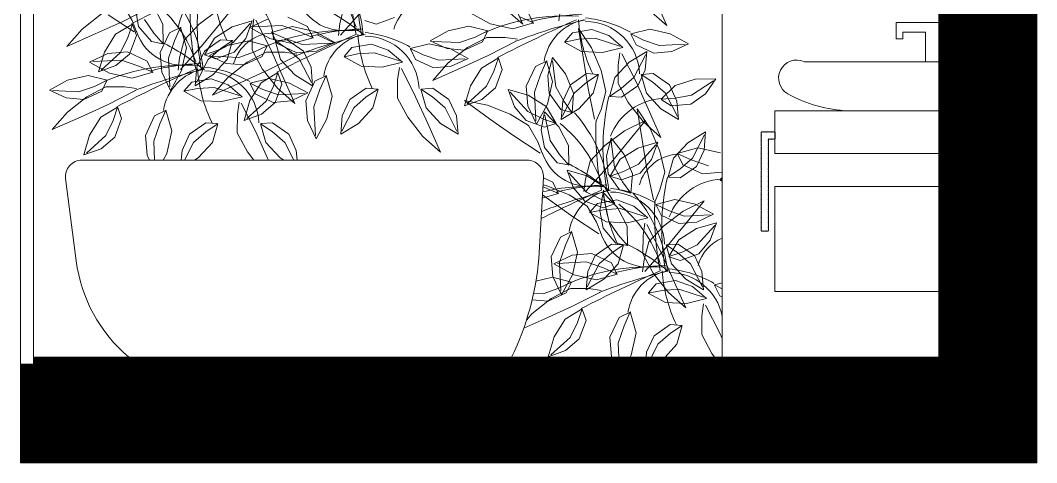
# Model space of a CAD drawing. Header units: millimetres. Extents: x 935 to 13922, y 3203 to 7816.
# Drawn here: x 8413.2 to 8723.1, y 4877.8 to 5012.6 of the extents above; entities that cross this region are included whole.
import ezdxf

# ---------------------------------------------------------------- set-up
doc = ezdxf.new("R2010")
doc.units = ezdxf.units.MM
doc.layers.get('0').update_dxf_attribs({"lineweight": 20})
for name, color, linetype, lineweight in [('campiture', 253, 'Continuous', 0), ('carpiture', 253, 'Continuous', 0), ('finestre', 141, 'Continuous', 13), ('sanitari_bordi', 175, 'Continuous', 13)]:
    doc.layers.add(name, color=color, linetype=linetype, lineweight=lineweight)
doc.layers.add('PIANTE', color=7, linetype='Continuous', lineweight=5, true_color=0x007a00)

msp = doc.modelspace()

# ---------------------------------------------------------------- hatches: boundary and pattern name
at = {"layer": 'carpiture'}
h = msp.add_hatch(dxfattribs=at)
h.set_pattern_fill('ANSI31', color=256)
h.set_pattern_definition([(45, (5391.77188, 3674.37298), (-0.0883883476, 0.0883883476), [])])
h.paths.add_polyline_path([(8723.07, 4907.79), (8693.22, 4907.79), (8413.22, 4907.79), (8413.22, 4877.79), (8723.07, 4877.79)])
h.paths.add_polyline_path([(8693.22, 4909.99), (8417.22, 4909.99), (8417.22, 4907.79), (8693.22, 4907.79)])
h.paths.add_polyline_path([(8723.07, 5207.79), (8693.22, 5207.79), (8693.22, 4907.79), (8723.07, 4907.79)])
h.paths.add_polyline_path([(8723.07, 5233.79), (8413.23, 5233.79), (8413.23, 5207.79), (8627.22, 5207.79), (8723.07, 5207.79)])

# ---------------------------------------------------------------- linework, layer by layer
for p, q in [((8693.22, 4907.79), (8693.22, 5207.79)), ((8723.07, 5207.79), (8723.07, 4907.79)), ((8417.22, 4909.99), (8693.22, 4909.99)), ((8693.22, 4907.79), (8413.22, 4907.79)), ((8413.22, 4907.79), (8413.22, 4877.79)), ((8723.07, 4907.79), (8693.22, 4907.79)), ((8723.07, 4877.79), (8723.07, 4907.79)), ((8413.22, 4877.79), (8723.07, 4877.79))]:
    msp.add_line(p, q)
at = {"layer": 'campiture'}
msp.add_line((8417.22, 4907.79), (8417.22, 4909.99), dxfattribs=at)
at = {"layer": 'finestre'}
for p, q in [((8413.22, 4907.79), (8413.22, 5207.79)), ((8417.22, 4907.79), (8417.22, 5207.79))]:
    msp.add_line(p, q, dxfattribs=at)
at = {"layer": 'PIANTE'}
for p, q in [((8627.22, 5207.79), (8627.22, 4909.99)), ((8566.4, 5011.43), (8562.55, 5020.1)), ((8610.31, 5010.98), (8606.46, 5019.66)), ((8447.27, 5012.57), (8444.48, 5017.45)), ((8453.68, 5017.1), (8456.66, 5011.41)), ((8480.1, 5019.06), (8474.13, 5011.68)), ((8510.64, 5011.68), (8512.07, 5017.12)), ((8438.01, 5014.59), (8432.1, 5009.94)), ((8439.95, 5014.31), (8447.97, 5009.08)), ((8444.28, 5012.18), (8452.82, 5016.52)), ((8449.28, 5010.77), (8448.32, 5016.13)), ((8467.7, 5011.4), (8473.72, 5015.9)), ((8500.74, 5010.73), (8494.73, 5013.53)), ((8517.27, 5015.26), (8510.87, 5008.12)), ((8521.65, 5011.42), (8527.31, 5013.49)), ((8550.37, 5014.86), (8556.47, 5011.53)), ((8561.06, 5016.13), (8566.4, 5011.43)), ((8569.67, 5011.79), (8565.46, 5013.67)), ((8569.68, 5011.65), (8567.95, 5015.21)), ((8577.4, 5012.42), (8577.85, 5016.16)), ((8604.97, 5015.68), (8610.31, 5010.98)), ((8436.08, 5008.45), (8444.28, 5012.18)), ((8442.28, 5008.37), (8447.38, 5011.44)), ((8447.38, 5011.44), (8446, 5007.36)), ((8448.67, 5009.08), (8447.27, 5012.57)), ((8447.41, 5011.36), (8448.59, 5007.97)), ((8453.16, 5006.15), (8449.28, 5010.77)), ((8453.92, 5008.69), (8451.08, 5012.9)), ((8456.66, 5011.41), (8456.77, 5005.46)), ((8462.22, 5010.54), (8458.66, 5008.81)), ((8462.08, 5010.54), (8460.21, 5006.33)), ((8463.88, 5004.22), (8462.08, 5010.54)), ((8463.21, 5006.58), (8467.7, 5011.4)), ((8474.13, 5011.68), (8468.41, 5004.72)), ((8477.81, 5010.63), (8472.39, 5007.2)), ((8483.87, 5012.41), (8477.81, 5010.63)), ((8477.97, 5005.7), (8483.31, 5011.6)), ((8481.97, 5007.11), (8483.87, 5012.41)), ((8488.76, 5013.03), (8483.16, 5010.38)), ((8483.16, 5010.38), (8489.26, 5007.05)), ((8484.43, 5013.01), (8483.89, 5009.29)), ((8492.97, 5011.01), (8484.23, 5010.57)), ((8489.37, 5004.11), (8485.03, 5012.66)), ((8496.12, 5010.74), (8489.8, 5008.94)), ((8498.25, 5009.19), (8492.97, 5011.01)), ((8503.01, 5009.2), (8496.12, 5010.74)), ((8502.47, 5007.17), (8500.74, 5010.73)), ((8510.2, 5007.94), (8510.64, 5011.68)), ((8518.25, 5012.6), (8521.65, 5011.42)), ((8543.68, 5009.4), (8549.94, 5010.8)), ((8549.94, 5010.8), (8555.73, 5009.36)), ((8556.47, 5011.53), (8563.35, 5009.99)), ((8563.35, 5009.99), (8569.67, 5011.79)), ((8432.1, 5009.94), (8427.4, 5004.6)), ((8427.4, 5004.6), (8436.08, 5008.45)), ((8438.84, 5002.95), (8442.28, 5008.37)), ((8446, 5007.36), (8443.77, 5002.79)), ((8448.59, 5007.97), (8446.52, 5002.31)), ((8456.77, 5005.46), (8453.92, 5008.69)), ((8458.66, 5008.81), (8455.87, 5002.8)), ((8483.89, 5009.29), (8483.87, 5003.66)), ((8489.8, 5009.08), (8491.53, 5005.52)), ((8489.8, 5008.94), (8494.01, 5007.06)), ((8496.14, 5005.51), (8502.47, 5007.31)), ((8502.47, 5007.31), (8498.25, 5009.19)), ((8509.11, 5005.87), (8503.01, 5009.2)), ((8509.08, 5005.63), (8503.48, 5008.28)), ((8538.14, 5006.37), (8543.68, 5009.4)), ((8551.86, 5007.46), (8547.06, 5005.8)), ((8555.39, 5007.38), (8549.58, 5004.29)), ((8555.73, 5009.36), (8551.86, 5007.46)), ((8555.69, 5009.29), (8554.12, 5006.05)), ((8561.02, 5007.35), (8555.39, 5007.38)), ((8564.74, 5006.82), (8561.02, 5007.35)), ((8579.18, 5006.05), (8581.53, 5008.76)), ((8581.53, 5008.76), (8587.47, 5009.81)), ((8587.33, 5004.21), (8583.38, 5010.13)), ((8583.38, 5010.13), (8584.86, 5000.75)), ((8587.47, 5009.81), (8592.6, 5007.96)), ((8592.6, 5007.96), (8596.89, 5004.33)), ((8605.11, 5009.92), (8599.32, 5008.48)), ((8599.32, 5008.48), (8603.19, 5006.57)), ((8599.36, 5008.4), (8600.93, 5005.17)), ((8611.37, 5008.52), (8605.11, 5009.92)), ((8616.91, 5005.48), (8611.37, 5008.52)), ((8456.68, 5005.47), (8453.16, 5006.15)), ((8460.21, 5006.33), (8458.38, 5001.04)), ((8461.78, 5001.14), (8463.21, 5006.58)), ((8468.41, 5004.72), (8462.01, 4997.59)), ((8462.34, 4997.33), (8463.88, 5004.22)), ((8472.39, 5007.2), (8469.32, 5002.09)), ((8474.26, 5006.68), (8469.33, 5003.23)), ((8470.93, 5001.89), (8476.47, 5004.92)), ((8473.4, 5003.48), (8477.97, 5005.7)), ((8477.85, 5006.43), (8474.26, 5006.68)), ((8477.93, 5006.42), (8474.35, 5004.02)), ((8476.29, 5000.69), (8477.93, 5006.42)), ((8476.47, 5004.92), (8482.73, 5006.32)), ((8478.45, 5002.95), (8481.97, 5007.11)), ((8482.73, 5006.32), (8488.52, 5004.88)), ((8488.52, 5004.88), (8484.65, 5002.98)), ((8488.48, 5004.81), (8486.91, 5001.57)), ((8489.26, 5007.05), (8496.14, 5005.51)), ((8492.57, 5000.69), (8490.92, 5006.42)), ((8490.92, 5006.42), (8494.51, 5004.02)), ((8491.01, 5006.43), (8494.59, 5006.68)), ((8491.53, 5005.52), (8497.53, 5002.72)), ((8494.01, 5007.06), (8499.29, 5005.24)), ((8494.59, 5006.68), (8499.53, 5003.23)), ((8499.29, 5005.24), (8508.04, 5005.68)), ((8503.51, 5003.22), (8509.11, 5005.87)), ((8511.97, 5001.57), (8514.32, 5004.28)), ((8514.32, 5004.28), (8520.26, 5005.33)), ((8520.26, 5005.33), (8525.39, 5003.48)), ((8537.9, 5005.44), (8532.11, 5004)), ((8544.16, 5004.04), (8537.9, 5005.44)), ((8543.23, 5003.97), (8538.14, 5006.37)), ((8547.06, 5005.8), (8539.11, 5006.2)), ((8549.58, 5004.29), (8543.67, 4999.64)), ((8554.12, 5006.05), (8548.66, 5003.51)), ((8555.84, 5001.88), (8564.39, 5006.21)), ((8579.13, 5005.98), (8583.35, 5006.83)), ((8584.34, 5003.1), (8579.13, 5005.98)), ((8583.35, 5006.83), (8588.42, 5007.18)), ((8590.29, 4997.3), (8587.33, 5004.21)), ((8588.42, 5007.18), (8595.99, 5004.74)), ((8596.89, 5004.33), (8590.75, 5002.83)), ((8600.93, 5005.17), (8606.39, 5002.63)), ((8603.19, 5006.57), (8607.99, 5004.91)), ((8607.99, 5004.91), (8615.94, 5005.31)), ((8611.82, 5003.08), (8616.91, 5005.48)), ((8439.9, 5002.49), (8434.3, 4999.85)), ((8437.06, 4996.89), (8438.84, 5002.95)), ((8443.77, 5002.79), (8437.87, 4997.45)), ((8445.87, 5002.99), (8439.9, 5002.49)), ((8446.52, 5002.31), (8442.36, 4998.79)), ((8451.88, 5000.19), (8445.87, 5002.99)), ((8455.87, 5002.8), (8456.37, 4996.83)), ((8461.34, 4997.41), (8461.78, 5001.14)), ((8469.33, 5003.23), (8467.01, 4998.29)), ((8469.32, 5002.09), (8473.4, 5003.48)), ((8469.4, 5002.06), (8472.79, 5000.89)), ((8474.35, 5004.02), (8470.51, 5000.69)), ((8476.02, 4999.49), (8470.93, 5001.89)), ((8479.85, 5001.32), (8471.9, 5001.72)), ((8472.79, 5000.89), (8478.45, 5002.95)), ((8484.65, 5002.98), (8479.85, 5001.32)), ((8486.91, 5001.57), (8481.45, 4999.03)), ((8488.18, 5002.9), (8482.37, 4999.81)), ((8483.87, 5003.66), (8486.96, 4997.85)), ((8493.81, 5002.87), (8488.18, 5002.9)), ((8488.63, 4997.4), (8497.18, 5001.73)), ((8493.09, 4995.91), (8489.37, 5004.11)), ((8497.53, 5002.34), (8493.81, 5002.87)), ((8494.51, 5004.02), (8498.35, 5000.69)), ((8497.53, 5002.72), (8503.51, 5003.22)), ((8499.53, 5003.23), (8501.85, 4998.29)), ((8511.92, 5001.5), (8516.14, 5002.35)), ((8517.13, 4998.62), (8511.92, 5001.5)), ((8516.14, 5002.35), (8521.21, 5002.71)), ((8521.21, 5002.71), (8528.78, 5000.26)), ((8525.39, 5003.48), (8529.68, 4999.85)), ((8532.11, 5004), (8535.98, 5002.09)), ((8532.15, 5003.92), (8533.72, 5000.69)), ((8535.98, 5002.09), (8540.78, 5000.43)), ((8548.66, 5003.51), (8543.23, 5003.97)), ((8549.7, 5001.01), (8544.16, 5004.04)), ((8547.65, 4998.15), (8555.84, 5001.88)), ((8553.85, 4998.07), (8558.95, 5001.14)), ((8558.95, 5001.14), (8557.57, 4997.06)), ((8574, 4995.82), (8575.48, 5001.25)), ((8575.48, 5001.25), (8579.43, 4996.31)), ((8590.75, 5002.83), (8584.34, 5003.1)), ((8596, 5002.7), (8595.46, 4998.98)), ((8600.93, 4993.81), (8596.6, 5002.36)), ((8604.22, 5003.14), (8598.83, 4999.86)), ((8600.26, 4995.13), (8603.89, 5002.22)), ((8603.76, 4997.54), (8604.22, 5003.14)), ((8606.39, 5002.63), (8611.82, 5003.08)), ((8434.3, 4999.85), (8440.4, 4996.51)), ((8444.11, 5000.48), (8435.37, 5000.04)), ((8442.36, 4998.79), (8437.06, 4996.89)), ((8449.39, 4998.65), (8444.11, 5000.48)), ((8453.61, 4996.78), (8449.39, 4998.65)), ((8453.61, 4996.64), (8451.88, 5000.19)), ((8458.38, 5001.04), (8458.82, 4992.3)), ((8467.01, 4998.29), (8466.54, 4992.68)), ((8470.51, 5000.69), (8466.88, 4993.61)), ((8471.94, 4995.97), (8476.29, 5000.69)), ((8481.45, 4999.03), (8476.02, 4999.49)), ((8482.37, 4999.81), (8476.46, 4995.16)), ((8496.91, 4995.97), (8492.57, 5000.69)), ((8498.35, 5000.69), (8501.97, 4993.61)), ((8501.85, 4998.29), (8502.31, 4992.68)), ((8523.54, 4998.35), (8517.13, 4998.62)), ((8529.68, 4999.85), (8523.54, 4998.35)), ((8528.79, 4998.23), (8528.25, 4994.5)), ((8533.72, 5000.69), (8539.18, 4998.15)), ((8543.67, 4999.64), (8538.97, 4994.29)), ((8538.97, 4994.29), (8547.65, 4998.15)), ((8539.18, 4998.15), (8544.61, 4998.6)), ((8540.78, 5000.43), (8548.73, 5000.83)), ((8544.61, 4998.6), (8549.7, 5001.01)), ((8550.41, 4992.65), (8553.85, 4998.07)), ((8558.98, 5001.06), (8560.15, 4997.66)), ((8570.23, 4998.51), (8567.43, 4992.5)), ((8573.79, 5000.24), (8570.23, 4998.51)), ((8573.65, 5000.24), (8571.77, 4996.02)), ((8575.45, 4993.92), (8573.65, 5000.24)), ((8576.47, 4992.36), (8575.48, 5000.26)), ((8584.86, 5000.75), (8586.34, 4991.87)), ((8598.83, 4999.86), (8594.48, 4995.14)), ((8595.46, 4998.98), (8595.43, 4993.36)), ((8427.61, 4994.38), (8433.88, 4995.78)), ((8433.88, 4995.78), (8439.66, 4994.35)), ((8440.4, 4996.51), (8447.29, 4994.97)), ((8447.29, 4994.97), (8453.61, 4996.78)), ((8456.37, 4996.83), (8459.01, 4991.23)), ((8459.01, 4991.23), (8462.34, 4997.33)), ((8466.54, 4992.68), (8471.94, 4995.97)), ((8476.46, 4995.16), (8471.76, 4989.81)), ((8480.44, 4993.67), (8488.63, 4997.4)), ((8489.04, 4994.9), (8483.26, 4993.47)), ((8486.64, 4993.59), (8491.74, 4996.66)), ((8486.96, 4997.85), (8491.61, 4991.94)), ((8495.3, 4993.5), (8489.04, 4994.9)), ((8491.74, 4996.66), (8490.36, 4992.58)), ((8491.77, 4996.58), (8492.94, 4993.18)), ((8496.95, 4987.24), (8493.09, 4995.91)), ((8502.31, 4992.68), (8496.91, 4995.97)), ((8506.58, 4995.76), (8503.02, 4994.03)), ((8506.44, 4995.76), (8504.56, 4991.54)), ((8508.24, 4989.44), (8506.44, 4995.76)), ((8533.72, 4989.33), (8529.39, 4997.88)), ((8557.57, 4997.06), (8555.34, 4992.49)), ((8560.15, 4997.66), (8558.09, 4992)), ((8571.77, 4996.02), (8569.95, 4990.74)), ((8574.49, 4990.39), (8574, 4995.82)), ((8579.43, 4996.31), (8581.9, 4990.39)), ((8585.83, 4996.38), (8580.9, 4992.92)), ((8589.42, 4996.12), (8585.83, 4996.38)), ((8589.5, 4996.12), (8585.91, 4993.72)), ((8587.85, 4990.39), (8589.5, 4996.12)), ((8591.77, 4990.88), (8590.29, 4997.3)), ((8594.48, 4995.14), (8592.83, 4989.41)), ((8596.42, 4991.8), (8600.26, 4995.13)), ((8601.44, 4992.6), (8603.76, 4997.54)), ((8604.14, 4990.39), (8602.49, 4996.12)), ((8602.49, 4996.12), (8606.08, 4993.72)), ((8602.58, 4996.12), (8606.16, 4996.38)), ((8606.16, 4996.38), (8611.09, 4992.92)), ((8422.07, 4991.35), (8427.61, 4994.38)), ((8435.79, 4992.44), (8430.99, 4990.78)), ((8439.32, 4992.36), (8433.51, 4989.27)), ((8439.66, 4994.35), (8435.79, 4992.44)), ((8439.62, 4994.27), (8438.05, 4991.04)), ((8444.95, 4992.34), (8439.32, 4992.36)), ((8448.67, 4991.8), (8444.95, 4992.34)), ((8463.06, 4990.97), (8467.28, 4991.81)), ((8463.11, 4991.03), (8465.47, 4993.75)), ((8465.47, 4993.75), (8471.4, 4994.79)), ((8467.28, 4991.81), (8472.35, 4992.17)), ((8471.4, 4994.79), (8476.53, 4992.95)), ((8471.76, 4989.81), (8480.44, 4993.67)), ((8472.35, 4992.17), (8479.93, 4989.73)), ((8476.53, 4992.95), (8480.82, 4989.31)), ((8483.2, 4988.17), (8486.64, 4993.59)), ((8483.26, 4993.47), (8487.12, 4991.56)), ((8483.29, 4993.39), (8484.86, 4990.16)), ((8490.36, 4992.58), (8488.13, 4988.01)), ((8492.94, 4993.18), (8490.88, 4987.52)), ((8491.61, 4991.94), (8496.95, 4987.24)), ((8500.84, 4990.47), (8495.3, 4993.5)), ((8503.02, 4994.03), (8500.22, 4988.02)), ((8518.62, 4991.9), (8513.69, 4988.44)), ((8522.21, 4991.64), (8518.62, 4991.9)), ((8528.25, 4994.5), (8528.22, 4988.88)), ((8535.37, 4991.64), (8538.95, 4991.9)), ((8538.95, 4991.9), (8543.88, 4988.44)), ((8548.63, 4986.58), (8550.41, 4992.65)), ((8555.34, 4992.49), (8549.44, 4987.15)), ((8558.09, 4992), (8553.93, 4988.48)), ((8567.43, 4992.5), (8567.94, 4986.53)), ((8573.91, 4987.03), (8575.45, 4993.92)), ((8578.94, 4987.92), (8576.47, 4992.36)), ((8580.9, 4992.92), (8578.58, 4987.99)), ((8585.91, 4993.72), (8582.08, 4990.39)), ((8586.34, 4991.87), (8588.31, 4982.49)), ((8592.83, 4989.41), (8596.42, 4991.8)), ((8595.43, 4993.36), (8598.52, 4987.54)), ((8596.5, 4989.15), (8601.44, 4992.6)), ((8604.66, 4985.61), (8600.93, 4993.81)), ((8606.08, 4993.72), (8609.91, 4990.39)), ((8612.84, 4992.7), (8608.55, 4988.57)), ((8611.09, 4992.92), (8613.41, 4987.99)), ((8618.96, 4994.62), (8612.84, 4992.7)), ((8617.84, 4989.82), (8624.53, 4994.13)), ((8625.28, 4994.77), (8618.96, 4994.62)), ((8622.07, 4990.15), (8625.28, 4994.77)), ((8427.16, 4988.95), (8422.07, 4991.35)), ((8430.99, 4990.78), (8423.04, 4991.18)), ((8432.59, 4988.49), (8427.16, 4988.95)), ((8433.51, 4989.27), (8427.6, 4984.62)), ((8438.05, 4991.04), (8432.59, 4988.49)), ((8439.77, 4986.86), (8448.32, 4991.2)), ((8468.27, 4988.08), (8463.06, 4990.97)), ((8480.82, 4989.31), (8474.68, 4987.82)), ((8484.86, 4990.16), (8490.32, 4987.61)), ((8487.12, 4991.56), (8491.92, 4989.9)), ((8491.92, 4989.9), (8499.87, 4990.3)), ((8495.75, 4988.07), (8500.84, 4990.47)), ((8504.56, 4991.54), (8502.74, 4986.26)), ((8506.7, 4982.55), (8508.24, 4989.44)), ((8518.7, 4989.24), (8514.87, 4985.91)), ((8522.29, 4991.64), (8518.7, 4989.24)), ((8520.64, 4985.91), (8522.29, 4991.64)), ((8528.22, 4988.88), (8531.32, 4983.06)), ((8537.45, 4981.13), (8533.72, 4989.33)), ((8536.93, 4985.91), (8535.28, 4991.64)), ((8535.28, 4991.64), (8538.87, 4989.24)), ((8538.87, 4989.24), (8542.7, 4985.91)), ((8563.89, 4986.23), (8561.99, 4991.52)), ((8561.99, 4991.52), (8568.06, 4989.75)), ((8567.9, 4984.81), (8562.56, 4990.72)), ((8568.06, 4989.75), (8573.48, 4986.31)), ((8569.95, 4990.74), (8570.39, 4982)), ((8577.95, 4985.45), (8574.49, 4990.39)), ((8582.08, 4990.39), (8578.45, 4983.31)), ((8581.9, 4990.39), (8581.49, 4984.45)), ((8583.51, 4985.67), (8587.85, 4990.39)), ((8590.29, 4985.45), (8591.77, 4990.88)), ((8592.92, 4989.4), (8596.5, 4989.15)), ((8608.48, 4985.67), (8604.14, 4990.39)), ((8608.55, 4988.57), (8612.85, 4988.85)), ((8609.91, 4990.39), (8613.54, 4983.31)), ((8612.85, 4988.85), (8617.84, 4989.82)), ((8617.6, 4987.03), (8622.07, 4990.15)), ((8431.58, 4983.14), (8439.77, 4986.86)), ((8437.78, 4983.05), (8442.88, 4986.12)), ((8442.88, 4986.12), (8441.5, 4982.04)), ((8442.91, 4986.04), (8444.09, 4982.65)), ((8474.68, 4987.82), (8468.27, 4988.08)), ((8479.93, 4987.69), (8479.39, 4983.97)), ((8484.87, 4978.79), (8480.53, 4987.34)), ((8481.42, 4982.1), (8483.2, 4988.17)), ((8488.13, 4988.01), (8482.23, 4982.67)), ((8490.88, 4987.52), (8486.72, 4984.01)), ((8490.32, 4987.61), (8495.75, 4988.07)), ((8500.22, 4988.02), (8500.73, 4982.05)), ((8502.74, 4986.26), (8503.18, 4977.52)), ((8514.87, 4985.91), (8511.24, 4978.83)), ((8513.69, 4988.44), (8511.37, 4983.51)), ((8516.3, 4981.19), (8520.64, 4985.91)), ((8541.27, 4981.19), (8536.93, 4985.91)), ((8542.7, 4985.91), (8546.33, 4978.83)), ((8543.88, 4988.44), (8546.2, 4983.51)), ((8553.93, 4988.48), (8548.63, 4986.58)), ((8555.6, 4986.79), (8548.63, 4988.18)), ((8548.63, 4988.18), (8556.3, 4982.6)), ((8562.58, 4983.99), (8555.6, 4986.79)), ((8567.41, 4982.06), (8563.89, 4986.23)), ((8567.94, 4986.53), (8570.58, 4980.93)), ((8570.58, 4980.93), (8573.91, 4987.03)), ((8573.48, 4986.31), (8576.55, 4981.21)), ((8578.58, 4987.99), (8578.11, 4982.38)), ((8578.11, 4982.38), (8583.51, 4985.67)), ((8581.49, 4984.45), (8578.94, 4987.92)), ((8598.52, 4987.54), (8603.17, 4981.64)), ((8605.23, 4979.66), (8601.28, 4985.58)), ((8601.28, 4985.58), (8602.77, 4976.2)), ((8608.52, 4976.94), (8604.66, 4985.61)), ((8613.88, 4982.38), (8608.48, 4985.67)), ((8608.62, 4988.52), (8611.6, 4986.51)), ((8611.6, 4986.51), (8617.6, 4987.03)), ((8613.41, 4987.99), (8613.88, 4982.38)), ((8427.6, 4984.62), (8422.9, 4979.28)), ((8422.9, 4979.28), (8431.58, 4983.14)), ((8434.34, 4977.63), (8437.78, 4983.05)), ((8444.09, 4982.65), (8442.02, 4976.99)), ((8454.16, 4983.49), (8451.36, 4977.49)), ((8457.72, 4985.22), (8454.16, 4983.49)), ((8457.58, 4985.22), (8455.71, 4981.01)), ((8459.38, 4978.9), (8457.58, 4985.22)), ((8479.39, 4983.97), (8479.37, 4978.34)), ((8486.72, 4984.01), (8481.42, 4982.1)), ((8503.37, 4976.45), (8506.7, 4982.55)), ((8511.37, 4983.51), (8510.9, 4977.9)), ((8531.32, 4983.06), (8535.96, 4977.16)), ((8546.2, 4983.51), (8546.67, 4977.9)), ((8556.3, 4982.6), (8563.63, 4977.36)), ((8568.17, 4980.5), (8562.58, 4983.99)), ((8572.47, 4982.59), (8567.9, 4984.81)), ((8572, 4979.18), (8573.01, 4984.72)), ((8576.55, 4981.21), (8572.47, 4982.59)), ((8573.01, 4984.72), (8577.37, 4980.15)), ((8574.76, 4975.96), (8573.09, 4983.74)), ((8581.4, 4984.47), (8577.95, 4985.45)), ((8588.81, 4982), (8590.29, 4985.45)), ((8441.5, 4982.04), (8439.27, 4977.47)), ((8455.71, 4981.01), (8453.88, 4975.73)), ((8469.76, 4981.36), (8464.83, 4977.91)), ((8473.35, 4981.11), (8469.76, 4981.36)), ((8473.43, 4981.1), (8469.85, 4978.71)), ((8471.78, 4975.38), (8473.43, 4981.1)), ((8488.07, 4975.38), (8486.42, 4981.1)), ((8486.42, 4981.1), (8490.01, 4978.71)), ((8486.51, 4981.11), (8490.09, 4981.36)), ((8490.09, 4981.36), (8495.03, 4977.91)), ((8500.73, 4982.05), (8503.37, 4976.45)), ((8510.9, 4977.9), (8516.3, 4981.19)), ((8541.31, 4972.46), (8537.45, 4981.13)), ((8546.67, 4977.9), (8541.27, 4981.19)), ((8573.07, 4980), (8567.41, 4982.06)), ((8570.96, 4975.62), (8568.17, 4980.5)), ((8576.47, 4981.18), (8573.07, 4980)), ((8577.37, 4980.15), (8580.34, 4974.46)), ((8597.41, 4978.95), (8603.79, 4982.11)), ((8603.79, 4982.11), (8597.82, 4974.73)), ((8603.17, 4981.64), (8608.52, 4976.94)), ((8608.19, 4972.75), (8605.23, 4979.66)), ((8432.56, 4971.57), (8434.34, 4977.63)), ((8439.27, 4977.47), (8433.37, 4972.14)), ((8442.02, 4976.99), (8437.86, 4973.47)), ((8451.36, 4977.49), (8451.87, 4971.51)), ((8457.84, 4972.01), (8459.38, 4978.9)), ((8464.83, 4977.91), (8462.51, 4972.97)), ((8469.85, 4978.71), (8466.01, 4975.38)), ((8479.37, 4978.34), (8482.46, 4972.53)), ((8488.59, 4970.6), (8484.87, 4978.79)), ((8490.01, 4978.71), (8493.85, 4975.38)), ((8495.03, 4977.91), (8497.35, 4972.97)), ((8535.96, 4977.16), (8541.31, 4972.46)), ((8563.63, 4977.36), (8571.66, 4972.13)), ((8572.97, 4973.82), (8572, 4979.18)), ((8591.39, 4974.45), (8597.41, 4978.95)), ((8591.91, 4971.27), (8593.39, 4976.7)), ((8593.39, 4976.7), (8597.34, 4971.76)), ((8622.13, 4978.6), (8616.73, 4975.31)), ((8618.16, 4970.59), (8621.79, 4977.67)), ((8621.66, 4972.99), (8622.13, 4978.6)), ((8437.86, 4973.47), (8432.56, 4971.57)), ((8453.88, 4975.73), (8454.17, 4969.99)), ((8466.01, 4975.38), (8463.25, 4969.99)), ((8467.44, 4970.65), (8471.78, 4975.38)), ((8492.41, 4970.65), (8488.07, 4975.38)), ((8493.85, 4975.38), (8496.6, 4969.99)), ((8572.36, 4972.13), (8570.96, 4975.62)), ((8576.84, 4969.2), (8572.97, 4973.82)), ((8577.61, 4971.75), (8574.76, 4975.96)), ((8580.34, 4974.46), (8580.45, 4968.51)), ((8586.9, 4969.64), (8591.39, 4974.45)), ((8597.82, 4974.73), (8592.09, 4967.78)), ((8594.38, 4967.81), (8593.39, 4975.71)), ((8601.49, 4973.68), (8596.07, 4970.25)), ((8607.56, 4975.46), (8601.49, 4973.68)), ((8601.65, 4968.75), (8606.99, 4974.65)), ((8602.77, 4976.2), (8604.25, 4967.32)), ((8605.66, 4970.17), (8607.56, 4975.46)), ((8616.73, 4975.31), (8612.39, 4970.59)), ((8619.8, 4973.79), (8613.48, 4971.99)), ((8626.69, 4972.25), (8619.8, 4973.79)), ((8451.87, 4971.51), (8452.58, 4969.99)), ((8456.74, 4969.99), (8457.84, 4972.01)), ((8462.51, 4972.97), (8462.26, 4969.99)), ((8466.35, 4969.99), (8467.44, 4970.65)), ((8482.46, 4972.53), (8484.45, 4969.99)), ((8488.86, 4969.99), (8488.59, 4970.6)), ((8493.5, 4969.99), (8492.41, 4970.65)), ((8497.35, 4972.97), (8497.59, 4969.99)), ((8580.45, 4968.51), (8577.61, 4971.75)), ((8592.4, 4965.84), (8591.91, 4971.27)), ((8596.07, 4970.25), (8593, 4965.14)), ((8597.34, 4971.76), (8599.8, 4965.84)), ((8602.14, 4966), (8605.66, 4970.17)), ((8609.67, 4966.33), (8608.19, 4972.75)), ((8612.39, 4970.59), (8610.74, 4964.86)), ((8613.48, 4972.13), (8615.21, 4968.57)), ((8613.48, 4971.99), (8617.7, 4970.12)), ((8614.33, 4967.26), (8618.16, 4970.59)), ((8617.7, 4970.12), (8622.98, 4968.29)), ((8619.34, 4968.06), (8621.66, 4972.99)), ((8627.22, 4971.3), (8627.16, 4971.33)), ((8580.37, 4968.52), (8576.84, 4969.2)), ((8585.47, 4964.19), (8586.9, 4969.64)), ((8592.09, 4967.78), (8585.7, 4960.64)), ((8596.84, 4963.37), (8594.38, 4967.81)), ((8597.08, 4966.53), (8601.65, 4968.75)), ((8604.25, 4967.32), (8606.22, 4957.94)), ((8610.74, 4964.86), (8614.33, 4967.26)), ((8614.41, 4964.6), (8619.34, 4968.06)), ((8615.21, 4968.57), (8621.22, 4965.77)), ((8575.56, 4963.24), (8572.69, 4964.58)), ((8581.8, 4961.68), (8579.9, 4966.98)), ((8579.9, 4966.98), (8585.96, 4965.2)), ((8585.8, 4960.27), (8580.47, 4966.17)), ((8585.02, 4960.46), (8585.47, 4964.19)), ((8585.96, 4965.2), (8591.38, 4961.76)), ((8595.86, 4960.91), (8592.4, 4965.84)), ((8593, 4965.14), (8597.08, 4966.53)), ((8593.08, 4965.11), (8596.48, 4963.94)), ((8596.48, 4963.94), (8602.14, 4966)), ((8599.8, 4965.84), (8599.39, 4959.9)), ((8608.19, 4960.91), (8609.67, 4966.33)), ((8610.83, 4964.85), (8614.41, 4964.6)), ((8621.22, 4965.77), (8627.19, 4966.28)), ((8627.22, 4964.75), (8626.46, 4964.02)), ((8626.46, 4964.02), (8627.22, 4964.07)), ((8626.53, 4963.97), (8627.22, 4963.51)), ((8573.08, 4961.7), (8572.53, 4961.89)), ((8573.51, 4962.24), (8572.56, 4962.43)), ((8577.29, 4959.83), (8573.08, 4961.7)), ((8580.49, 4959.45), (8573.51, 4962.24)), ((8577.29, 4959.69), (8575.56, 4963.24)), ((8585.32, 4957.52), (8581.8, 4961.68)), ((8591.38, 4961.76), (8594.45, 4956.66)), ((8599.31, 4959.92), (8595.86, 4960.91)), ((8599.39, 4959.9), (8596.84, 4963.37)), ((8606.71, 4957.45), (8608.19, 4960.91)), ((8572.33, 4958.41), (8577.29, 4959.83)), ((8572.38, 4959.38), (8574.21, 4958.05)), ((8574.21, 4958.05), (8581.54, 4952.81)), ((8586.07, 4955.96), (8580.49, 4959.45)), ((8590.37, 4958.04), (8585.8, 4960.27)), ((8589.15, 4956.8), (8595.08, 4957.85)), ((8589.91, 4954.63), (8590.91, 4960.17)), ((8594.45, 4956.66), (8590.37, 4958.04)), ((8590.91, 4960.17), (8595.28, 4955.6)), ((8592.67, 4951.41), (8591, 4959.19)), ((8595.08, 4957.85), (8600.21, 4956)), ((8612.72, 4957.96), (8606.94, 4956.52)), ((8618.98, 4956.55), (8612.72, 4957.96)), ((8590.98, 4955.45), (8585.32, 4957.52)), ((8588.87, 4951.07), (8586.07, 4955.96)), ((8586.74, 4954.02), (8590.97, 4954.86)), ((8586.8, 4954.09), (8589.15, 4956.8)), ((8590.88, 4949.27), (8589.91, 4954.63)), ((8590.97, 4954.86), (8596.04, 4955.22)), ((8594.38, 4956.63), (8590.98, 4955.45)), ((8595.28, 4955.6), (8598.25, 4949.91)), ((8596.04, 4955.22), (8603.61, 4952.78)), ((8600.21, 4956), (8604.51, 4952.36)), ((8606.94, 4956.52), (8610.81, 4954.61)), ((8606.98, 4956.44), (8608.55, 4953.21)), ((8610.81, 4954.61), (8615.61, 4952.95)), ((8615.32, 4954.41), (8621.7, 4957.56)), ((8621.7, 4957.56), (8615.72, 4950.18)), ((8624.53, 4953.52), (8618.98, 4956.55)), ((8581.54, 4952.81), (8589.56, 4947.58)), ((8591.95, 4951.14), (8586.74, 4954.02)), ((8604.51, 4952.36), (8598.36, 4950.87)), ((8608.55, 4953.21), (8614.01, 4950.66)), ((8609.3, 4949.9), (8615.32, 4954.41)), ((8615.61, 4952.95), (8623.56, 4953.35)), ((8619.44, 4951.12), (8624.53, 4953.52)), ((8590.26, 4947.58), (8588.87, 4951.07)), ((8594.75, 4944.65), (8590.88, 4949.27)), ((8598.36, 4950.87), (8591.95, 4951.14)), ((8595.52, 4947.2), (8592.67, 4951.41)), ((8598.25, 4949.91), (8598.36, 4943.96)), ((8603.61, 4950.74), (8603.08, 4947.02)), ((8608.55, 4941.85), (8604.22, 4950.39)), ((8604.81, 4945.09), (8609.3, 4949.9)), ((8615.72, 4950.18), (8610, 4943.23)), ((8619.4, 4949.14), (8613.98, 4945.7)), ((8614.01, 4950.66), (8619.44, 4951.12)), ((8625.46, 4950.91), (8619.4, 4949.14)), ((8619.56, 4944.2), (8624.9, 4950.11)), ((8623.56, 4945.62), (8625.46, 4950.91)), ((8577.85, 4946.55), (8575.05, 4940.54)), ((8581.4, 4948.27), (8577.85, 4946.55)), ((8581.27, 4948.27), (8579.39, 4944.06)), ((8583.07, 4941.95), (8581.27, 4948.27)), ((8598.36, 4943.96), (8595.52, 4947.2)), ((8603.08, 4947.02), (8603.05, 4941.39)), ((8613.98, 4945.7), (8610.91, 4940.6)), ((8620.04, 4941.45), (8623.56, 4945.62)), ((8579.39, 4944.06), (8577.57, 4938.78)), ((8593.45, 4944.42), (8588.51, 4940.96)), ((8597.03, 4944.16), (8593.45, 4944.42)), ((8597.12, 4944.15), (8593.53, 4941.76)), ((8598.28, 4943.97), (8594.75, 4944.65)), ((8595.47, 4938.43), (8597.12, 4944.15)), ((8603.37, 4939.64), (8604.81, 4945.09)), ((8610, 4943.23), (8603.6, 4936.09)), ((8611.75, 4938.43), (8610.11, 4944.15)), ((8610.11, 4944.15), (8613.69, 4941.76)), ((8610.19, 4944.16), (8613.78, 4944.42)), ((8613.78, 4944.42), (8618.71, 4940.96)), ((8614.99, 4941.98), (8619.56, 4944.2)), ((8575.05, 4940.54), (8575.55, 4934.56)), ((8581.49, 4940.99), (8575.89, 4938.35)), ((8587.46, 4941.5), (8581.49, 4940.99)), ((8581.53, 4935.07), (8583.07, 4941.95)), ((8588.51, 4940.96), (8586.19, 4936.03)), ((8593.47, 4938.7), (8587.46, 4941.5)), ((8593.53, 4941.76), (8589.69, 4938.43)), ((8602.93, 4935.91), (8603.37, 4939.64)), ((8603.05, 4941.39), (8606.14, 4935.58)), ((8612.28, 4933.65), (8608.55, 4941.85)), ((8610.91, 4940.6), (8614.99, 4941.98)), ((8610.99, 4940.57), (8614.38, 4939.39)), ((8613.69, 4941.76), (8617.53, 4938.43)), ((8614.38, 4939.39), (8620.04, 4941.45)), ((8618.71, 4940.96), (8621.03, 4936.03)), ((8575.89, 4938.35), (8581.99, 4935.02)), ((8585.7, 4938.98), (8576.96, 4938.54)), ((8577.57, 4938.78), (8578, 4930.03)), ((8590.99, 4937.16), (8585.7, 4938.98)), ((8586.19, 4936.03), (8585.73, 4930.42)), ((8589.69, 4938.43), (8586.06, 4931.35)), ((8595.2, 4935.28), (8590.99, 4937.16)), ((8591.13, 4933.71), (8595.47, 4938.43)), ((8595.2, 4935.14), (8593.47, 4938.7)), ((8616.1, 4933.71), (8611.75, 4938.43)), ((8617.53, 4938.43), (8621.16, 4931.35)), ((8621.03, 4936.03), (8621.5, 4930.42)), ((8570.4, 4933.15), (8575.47, 4934.29)), ((8575.47, 4934.29), (8581.25, 4932.85)), ((8575.55, 4934.56), (8578.19, 4928.97)), ((8578.19, 4928.97), (8581.53, 4935.07)), ((8581.99, 4935.02), (8588.88, 4933.48)), ((8585.73, 4930.42), (8591.13, 4933.71)), ((8588.88, 4933.48), (8595.2, 4935.28)), ((8606.14, 4935.58), (8610.79, 4929.67)), ((8607.06, 4932.25), (8612.99, 4933.3)), ((8616.14, 4924.97), (8612.28, 4933.65)), ((8612.99, 4933.3), (8618.12, 4931.45)), ((8621.5, 4930.42), (8616.1, 4933.71)), ((8577.38, 4930.94), (8572.58, 4929.28)), ((8580.91, 4930.87), (8575.1, 4927.78)), ((8581.25, 4932.85), (8577.38, 4930.94)), ((8581.21, 4932.77), (8579.64, 4929.54)), ((8586.54, 4930.84), (8580.91, 4930.87)), ((8590.26, 4930.31), (8586.54, 4930.84)), ((8604.65, 4929.47), (8608.88, 4930.31)), ((8604.7, 4929.54), (8607.06, 4932.25)), ((8608.88, 4930.31), (8613.94, 4930.67)), ((8613.94, 4930.67), (8621.52, 4928.23)), ((8618.12, 4931.45), (8622.41, 4927.81)), ((8627.22, 4932.56), (8624.85, 4931.97)), ((8624.85, 4931.97), (8627.22, 4930.8)), ((8624.88, 4931.89), (8626.45, 4928.66)), ((8575.1, 4927.78), (8569.19, 4923.13)), ((8574.18, 4927), (8569.24, 4927.41)), ((8572.58, 4929.28), (8569.7, 4929.43)), ((8579.64, 4929.54), (8574.18, 4927)), ((8581.37, 4925.37), (8589.91, 4929.7)), ((8609.86, 4926.59), (8604.65, 4929.47)), ((8610.79, 4929.67), (8616.14, 4924.97)), ((8622.41, 4927.81), (8616.27, 4926.32)), ((8626.45, 4928.66), (8627.22, 4928.31)), ((8573.17, 4921.64), (8581.37, 4925.37)), ((8579.37, 4921.56), (8584.47, 4924.63)), ((8584.47, 4924.63), (8583.09, 4920.55)), ((8584.5, 4924.55), (8585.68, 4921.15)), ((8599.31, 4923.73), (8595.76, 4922)), ((8599.17, 4923.72), (8597.3, 4919.51)), ((8600.98, 4917.4), (8599.17, 4923.72)), ((8616.27, 4926.32), (8609.86, 4926.59)), ((8621.52, 4926.19), (8620.98, 4922.47)), ((8626.46, 4917.3), (8622.12, 4925.84)), ((8566.68, 4918.75), (8573.17, 4921.64)), ((8569.19, 4923.13), (8567.51, 4921.22)), ((8575.93, 4916.14), (8579.37, 4921.56)), ((8583.09, 4920.55), (8580.87, 4915.98)), ((8585.68, 4921.15), (8583.62, 4915.49)), ((8595.76, 4922), (8592.96, 4915.99)), ((8620.98, 4922.47), (8620.96, 4916.85)), ((8597.3, 4919.51), (8595.47, 4914.23)), ((8599.43, 4910.52), (8600.98, 4917.4)), ((8611.36, 4919.87), (8606.42, 4916.41)), ((8614.94, 4919.61), (8611.36, 4919.87)), ((8615.02, 4919.6), (8611.44, 4917.21)), ((8613.38, 4913.88), (8615.02, 4919.6)), ((8574.16, 4910.07), (8575.93, 4916.14)), ((8580.87, 4915.98), (8574.96, 4910.64)), ((8583.62, 4915.49), (8579.45, 4911.97)), ((8592.96, 4915.99), (8593.46, 4910.02)), ((8606.42, 4916.41), (8604.1, 4911.48)), ((8611.44, 4917.21), (8607.6, 4913.88)), ((8620.96, 4916.85), (8624.05, 4911.03)), ((8627.22, 4915.63), (8626.46, 4917.3)), ((8579.45, 4911.97), (8574.16, 4910.07)), ((8595.47, 4914.23), (8595.69, 4909.99)), ((8604.1, 4911.48), (8603.98, 4909.99)), ((8607.6, 4913.88), (8605.61, 4909.99)), ((8609.8, 4909.99), (8613.38, 4913.88)), ((8599.15, 4909.99), (8599.43, 4910.52)), ((8624.05, 4911.03), (8624.87, 4909.99)), ((8593.46, 4907.82), (8593.47, 4907.79))]:
    msp.add_line(p, q, dxfattribs=at)
for centre, radius, start, end in [((8585.63, 5021.25), 69.61, 167.077, 190.72), ((8476.3, 5004.06), 41.7, 5.8346, 41.8429), ((8600.31, 5025.58), 86.47, 177.274, 191.524), ((8536.77, 5010.71), 69.61, 167.077, 190.72), ((8478.52, 4998.1), 39.09, 18.4858, 51.2649), ((8643.42, 4631.28), 427.97, 113.724, 117.304), ((8476.58, 5007.99), 15.42, 101.798, 170.748), ((8517.53, 5026.47), 45.88, 184.238, 205.625), ((8427.44, 4993.53), 41.7, 5.8346, 41.8429), ((8473.9, 5006), 16.54, 2.203, 89.739), ((8511.74, 5024.41), 14.96, 197.853, 284.926), ((8429.66, 4987.57), 39.09, 18.4858, 51.2649), ((8551.45, 5015.04), 86.47, 177.274, 191.524), ((8539.51, 5006.4), 12.9, 93.9416, 164.04), ((8475.29, 4956.92), 66.68, 50.4056, 63.3717), ((8579.46, 4951.53), 62.47, 86.4268, 113.212), ((8586.36, 4946.16), 68.3, 91.6103, 104.65), ((8754.99, 4620.98), 427.97, 113.724, 117.304), ((8621.77, 4857.02), 159.92, 103.091, 111.114), ((8588.15, 4997.69), 15.42, 101.798, 170.748), ((8629.1, 5016.17), 45.88, 184.238, 205.625), ((8581.92, 4978.39), 35.13, 60.4339, 84.0768), ((8585.47, 4995.7), 16.54, 2.203, 89.739), ((8462.88, 5013.87), 14.96, 197.853, 284.926), ((8490.65, 4995.87), 12.9, 93.9416, 164.04), ((8512.25, 4947.05), 62.47, 86.4268, 113.212), ((8687.78, 4616.5), 427.97, 113.724, 117.304), ((8554.56, 4852.54), 159.92, 103.091, 111.114), ((8519.16, 4941.68), 68.3, 91.6103, 104.65), ((8520.94, 4993.21), 15.42, 101.798, 170.748), ((8561.89, 5011.69), 45.88, 184.238, 205.625), ((8514.71, 4973.91), 35.13, 60.4339, 84.0768), ((8518.26, 4991.22), 16.54, 2.203, 89.739), ((8426.43, 4946.39), 66.68, 50.4056, 63.3717), ((8463.39, 4936.51), 62.47, 86.4268, 113.212), ((8470.3, 4931.14), 68.3, 91.6103, 104.65), ((8465.85, 4963.37), 35.13, 60.4339, 84.0768), ((8638.92, 4605.96), 427.97, 113.724, 117.304), ((8505.7, 4842), 159.92, 103.091, 111.114), ((8472.08, 4982.68), 15.42, 101.798, 170.748), ((8513.03, 5001.16), 45.88, 184.238, 205.625), ((8469.4, 4980.68), 16.54, 2.203, 89.739), ((8660.46, 4973.77), 69.61, 167.077, 190.72), ((8609.94, 4970.84), 17.97, 92.7984, 159.021), ((8551.12, 4956.58), 41.7, 5.8346, 41.8429), ((8553.35, 4950.62), 39.09, 18.4858, 51.2649), ((8675.14, 4978.09), 86.47, 177.274, 191.524), ((8586.56, 4976.92), 14.96, 197.853, 284.926), ((8614.34, 4958.92), 12.9, 93.9416, 164.04), ((8550.11, 4909.44), 66.68, 50.4056, 63.3717), ((8678.36, 4949.22), 69.61, 167.077, 190.72), ((8627.85, 4946.29), 17.97, 92.7984, 159.021), ((8762.6, 4569.01), 427.97, 113.724, 116.4521), ((8629.38, 4805.05), 159.92, 103.091, 110.9922), ((8587.07, 4899.57), 62.47, 86.4268, 103.547), ((8593.98, 4894.19), 68.3, 91.6103, 104.65), ((8595.76, 4945.73), 15.42, 101.798, 170.748), ((8636.72, 4964.21), 45.88, 184.238, 205.625), ((8589.53, 4926.42), 35.13, 60.4339, 84.0768), ((8593.08, 4943.73), 16.54, 2.203, 89.739), ((8569.03, 4932.03), 41.7, 5.8346, 41.8429), ((8571.25, 4926.07), 39.09, 18.4858, 51.2649), ((8693.05, 4953.54), 86.47, 177.274, 191.524), ((8604.47, 4952.37), 14.96, 197.853, 284.926), ((8632.24, 4934.37), 12.9, 112.937, 164.04), ((8568.02, 4884.89), 66.68, 50.4056, 63.3717), ((8604.98, 4875.02), 62.47, 86.4268, 113.212), ((8780.51, 4544.46), 427.97, 113.724, 117.304), ((8647.29, 4780.5), 159.92, 103.091, 111.114), ((8611.89, 4869.64), 68.3, 91.6103, 104.65), ((8613.67, 4921.18), 15.42, 101.798, 170.748), ((8654.62, 4939.66), 45.88, 184.238, 205.625), ((8607.44, 4901.88), 35.13, 60.4339, 84.0768), ((8610.99, 4919.18), 16.54, 11.1851, 89.739)]:
    msp.add_arc(centre, radius, start, end, dxfattribs=at)
at = {"layer": 'sanitari_bordi'}
for p, q in [((8680.22, 5006.99), (8680.22, 5011.99)), ((8680.22, 5011.99), (8693.22, 5011.99)), ((8689.22, 5008.99), (8682.22, 5008.99)), ((8682.22, 5008.99), (8682.22, 5006.99)), ((8689.22, 4999.99), (8689.22, 5008.99)), ((8682.22, 5006.99), (8680.22, 5006.99)), ((8693.22, 4999.99), (8652.17, 4999.99)), ((8693.22, 4999.99), (8689.22, 4999.99)), ((8643.22, 4971.99), (8643.22, 4984.99)), ((8643.22, 4984.99), (8693.22, 4984.99)), ((8693.22, 4984.99), (8665.61, 4984.99)), ((8693.22, 4984.99), (8668.22, 4984.99)), ((8693.22, 4971.99), (8643.22, 4971.99)), ((8431.98, 4969.99), (8567.7, 4969.99)), ((8427.02, 4964.35), (8430.26, 4939.26)), ((8572.7, 4964.7), (8571.25, 4939.99)), ((8693.22, 4961.99), (8643.22, 4961.99)), ((8643.22, 4929.99), (8643.22, 4961.99)), ((8693.22, 4929.99), (8643.22, 4929.99))]:
    msp.add_line(p, q, dxfattribs=at)
for points in [[(8641.22, 4978.49, 0.520567), (8640.72, 4978.49, 0.520567), (8640.22, 4978.49, 0.520567), (8639.72, 4978.49, 0.520567), (8639.22, 4978.49, 0.520567), (8639.22, 4977.99, 0.520567), (8639.22, 4977.49, 0.520567), (8639.22, 4976.99, 0.520567), (8639.22, 4976.49, 0.520567), (8639.22, 4975.99, 0.520567), (8639.22, 4975.49, 0.520567), (8639.22, 4974.99, 0.520567), (8639.22, 4974.49, 0.520567), (8639.22, 4973.99, 0.520567), (8639.22, 4973.49, 0.520567), (8639.22, 4972.99, 0.520567), (8639.22, 4972.49, 0.520567), (8639.22, 4971.99, 0.520567), (8639.22, 4971.49, 0.520567), (8639.22, 4970.99, 0.520567), (8639.22, 4970.49, 0.520567), (8639.22, 4969.99, 0.520567), (8639.22, 4969.49, 0.520567), (8639.22, 4968.99, 0.520567), (8639.22, 4968.49, 0.520567), (8639.22, 4967.99, 0.520567), (8639.22, 4967.49, 0.520567), (8639.22, 4966.99, 0.520567), (8639.22, 4966.49, 0.520567), (8639.22, 4965.99, 0.520567), (8639.22, 4965.49, 0.520567), (8639.22, 4964.99, 0.520567), (8639.22, 4964.49, 0.520567), (8639.22, 4963.99, 0.520567), (8639.22, 4963.49, 0.520567), (8639.22, 4962.99, 0.520567), (8639.22, 4962.49, 0.520567), (8639.22, 4961.99, 0.520567), (8639.22, 4961.49, 0.520567), (8639.22, 4960.99, 0.520567), (8639.22, 4960.49, 0.520567), (8639.22, 4959.99, 0.520567), (8639.22, 4959.49, 0.520567), (8639.22, 4958.99, 0.520567), (8639.22, 4958.49, 0.520567), (8639.22, 4957.99, 0.520567), (8639.22, 4957.49, 0.520567), (8639.22, 4956.99, 0.520567), (8639.22, 4956.49, 0.520567), (8639.22, 4955.99, 0.520567), (8639.22, 4955.49, 0.520567), (8639.22, 4954.99, 0.520567), (8639.22, 4954.49, 0.520567), (8639.22, 4953.99, 0.520567), (8639.22, 4953.49, 0.520567), (8639.22, 4952.99, 0.520567), (8639.22, 4952.49, 0.520567), (8639.22, 4951.99, 0.520567), (8639.22, 4951.49, 0.520567), (8639.22, 4950.99, 0.520567), (8639.22, 4950.49, 0.520567), (8639.22, 4949.99, 0.520567), (8639.22, 4949.49, 0.520567), (8639.22, 4948.99, 0.520567), (8639.22, 4948.49, 0.520567), (8639.72, 4948.49, 0.520567), (8640.22, 4948.49, 0.520567), (8640.72, 4948.49, 0.520567), (8641.22, 4948.49, 0.520567), (8641.22, 4948.99, 0.520567), (8641.22, 4949.49, 0.520567), (8641.22, 4949.99, 0.520567), (8641.22, 4950.49, 0.520567), (8641.22, 4950.99, 0.520567), (8641.22, 4951.49, 0.520567), (8641.22, 4951.99, 0.520567), (8641.22, 4952.49, 0.520567), (8641.22, 4952.99, 0.520567), (8641.22, 4953.49, 0.520567), (8641.22, 4953.99, 0.520567), (8641.22, 4954.49, 0.520567), (8641.22, 4954.99, 0.520567), (8641.22, 4955.49, 0.520567), (8641.22, 4955.99, 0.520567), (8641.22, 4956.49, 0.520567), (8641.22, 4956.99, 0.520567), (8641.22, 4957.49, 0.520567), (8641.22, 4957.99, 0.520567), (8641.22, 4958.49, 0.520567), (8641.22, 4958.99, 0.520567), (8641.22, 4959.49, 0.520567), (8641.22, 4959.99, 0.520567), (8641.22, 4960.49, 0.520567), (8641.22, 4960.99, 0.520567), (8641.22, 4961.49, 0.520567), (8641.22, 4961.99, 0.520567), (8641.22, 4962.49, 0.520567), (8641.22, 4962.99, 0.520567), (8641.22, 4963.49, 0.520567), (8641.22, 4963.99, 0.520567), (8641.22, 4964.49, 0.520567), (8641.22, 4964.99, 0.520567), (8641.22, 4965.49, 0.520567), (8641.22, 4965.99, 0.520567), (8641.22, 4966.49, 0.520567), (8641.22, 4966.99, 0.520567), (8641.22, 4967.49, 0.520567), (8641.22, 4967.99, 0.520567), (8641.22, 4968.49, 0.520567), (8641.22, 4968.99, 0.520567), (8641.22, 4969.49, 0.520567), (8641.22, 4969.99, 0.520567), (8641.22, 4970.49, 0.520567), (8641.22, 4970.99, 0.520567), (8641.22, 4971.49, 0.520567), (8641.22, 4971.99, 0.520567), (8641.22, 4972.49, 0.520567), (8641.22, 4972.99, 0.520567), (8641.22, 4973.49, 0.520567), (8641.22, 4973.99, 0.520567), (8641.22, 4974.49, 0.520567), (8641.22, 4974.99, 0.520567), (8641.22, 4975.49, 0.520567), (8641.22, 4975.99, 0.520567), (8641.22, 4976.49)], [(8641.22, 4976.49, 0.520567), (8641.72, 4976.49, 0.520567), (8642.22, 4976.49, 0.520567), (8642.72, 4976.49, 0.520567), (8643.22, 4976.49, 0.520567), (8643.22, 4976.99, 0.520567), (8643.22, 4977.49, 0.520567), (8643.22, 4977.99, 0.520567), (8643.22, 4978.49, 0.520567), (8642.72, 4978.49, 0.520567), (8642.22, 4978.49, 0.520567), (8641.72, 4978.49, 0.520567), (8641.22, 4978.49)]]:
    msp.add_lwpolyline(points, format="xyb", dxfattribs=at)
for centre, radius, start, end in [((8649.9, 4994.97), 5.51, 65.744, 240.8254), ((8667.56, 5027.32), 42.37, 241.2985, 267.3589), ((8431.98, 4964.99), 5, 90, 187.3679), ((8567.7, 4964.99), 5, 356.6526, 90), ((8475.65, 4945.09), 45.76, 187.3259, 230.0861), ((8487.2, 4946.96), 84.34, 334.003, 355.2611)]:
    msp.add_arc(centre, radius, start, end, dxfattribs=at)

doc.saveas('drawing.dxf')
